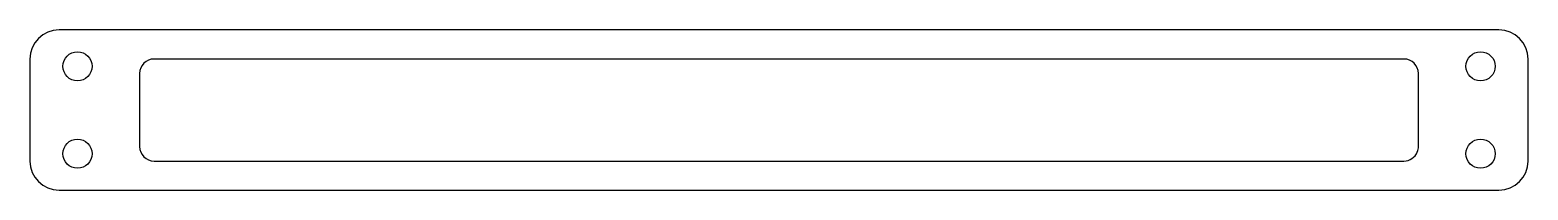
# Model space of a CAD drawing. Header units: millimetres. Extents: x 162 to 367, y 135 to 157.
import ezdxf

# ---------------------------------------------------------------- set-up
doc = ezdxf.new("R2010")
doc.units = ezdxf.units.MM
doc.layers.add('cutting', color=1, linetype='Continuous')

msp = doc.modelspace()

# ---------------------------------------------------------------- linework, layer by layer
at = {"layer": 'cutting', "color": 1}
for p, q in [((363.35, 156.64), (166.35, 156.64)), ((162.35, 152.64), (162.35, 138.64)), ((350.35, 152.64), (179.35, 152.64)), ((367.35, 138.64), (367.35, 152.64)), ((177.35, 150.64), (177.35, 140.64)), ((352.35, 140.64), (352.35, 150.64)), ((179.35, 138.64), (350.35, 138.64)), ((166.35, 134.64), (264.85, 134.64)), ((264.85, 134.64), (363.35, 134.64))]:
    msp.add_line(p, q, dxfattribs=at)
for centre in [(168.85, 151.64), (360.85, 151.64), (168.85, 139.64), (360.85, 139.64)]:
    msp.add_circle(centre, 2, dxfattribs=at)
for centre, radius, start, end in [((166.35, 152.64), 4, 90, 180), ((363.35, 152.64), 4, 0, 90), ((179.35, 150.64), 2, 90, 180), ((350.35, 150.64), 2, 0, 90), ((179.35, 140.64), 2, 180, 270), ((350.35, 140.64), 2, 270, 337.5), ((350.35, 140.64), 2, 337.5, 360), ((166.35, 138.64), 4, 180, 270), ((363.35, 138.64), 4, 270, 0)]:
    msp.add_arc(centre, radius, start, end, dxfattribs=at)

doc.saveas('drawing.dxf')
